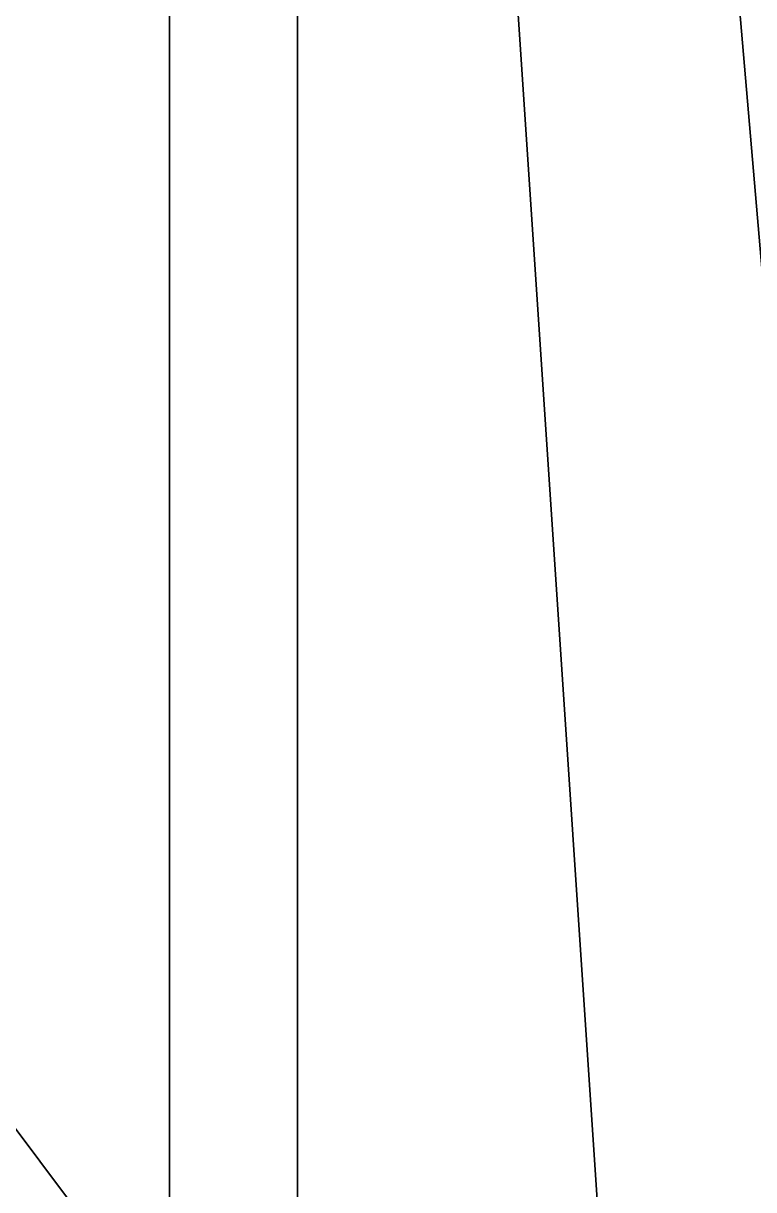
# Model space of a CAD drawing. Header units: millimetres. Extents: x -4.4 to 4.4, y -34.7 to 40.8.
# Drawn here: x 0.947 to 2.659, y 5.926 to 8.66 of the extents above; entities that cross this region are included whole.
import ezdxf

# ---------------------------------------------------------------- set-up
doc = ezdxf.new("R2010")
doc.units = ezdxf.units.MM
doc.layers.add('superstructure', color=3, linetype='Continuous')

msp = doc.modelspace()

# ---------------------------------------------------------------- linework, layer by layer
for points in [[(-1.59, 1.88, 4.29), (1.59, 1.88, 4.29), (1.59, 9.69, 4.37), (-1.59, 9.69, 4.37)], [(1.29, 1.88, -2.41), (0.39, 1.88, -2.54), (0.39, 9.69, -2.54), (1.29, 9.69, -2.41)], [(2.56, 1.88, -2.19), (1.29, 1.88, -2.41), (1.29, 9.69, -2.41), (2.04, 9.69, -2.19)], [(1.59, 1.88, 4.29), (3.01, 1.88, 4.2), (3.01, 9.69, 4.32), (1.59, 9.69, 4.37)], [(3.21, 1.88, -1.97), (2.56, 1.88, -2.19), (2.04, 9.69, -2.19), (2.54, 9.69, -1.97)], [(3.7, 1.88, -1.67), (3.21, 1.88, -1.97), (2.54, 9.69, -1.97), (2.98, 9.69, -1.67)]]:
    msp.add_3dface(points)
at = {"layer": 'superstructure'}
for points in [[(0.86, 6.16, 10.04), (-0.86, 6.16, 10.04), (-2.43, 4.06, 10.04), (2.43, 4.06, 10.04)], [(2.43, 4.06, 4.13), (0.86, 6.16, 4.13), (0.86, 6.16, 10.04), (2.43, 4.06, 10.04)]]:
    msp.add_3dface(points, dxfattribs=at)

doc.saveas('drawing.dxf')
